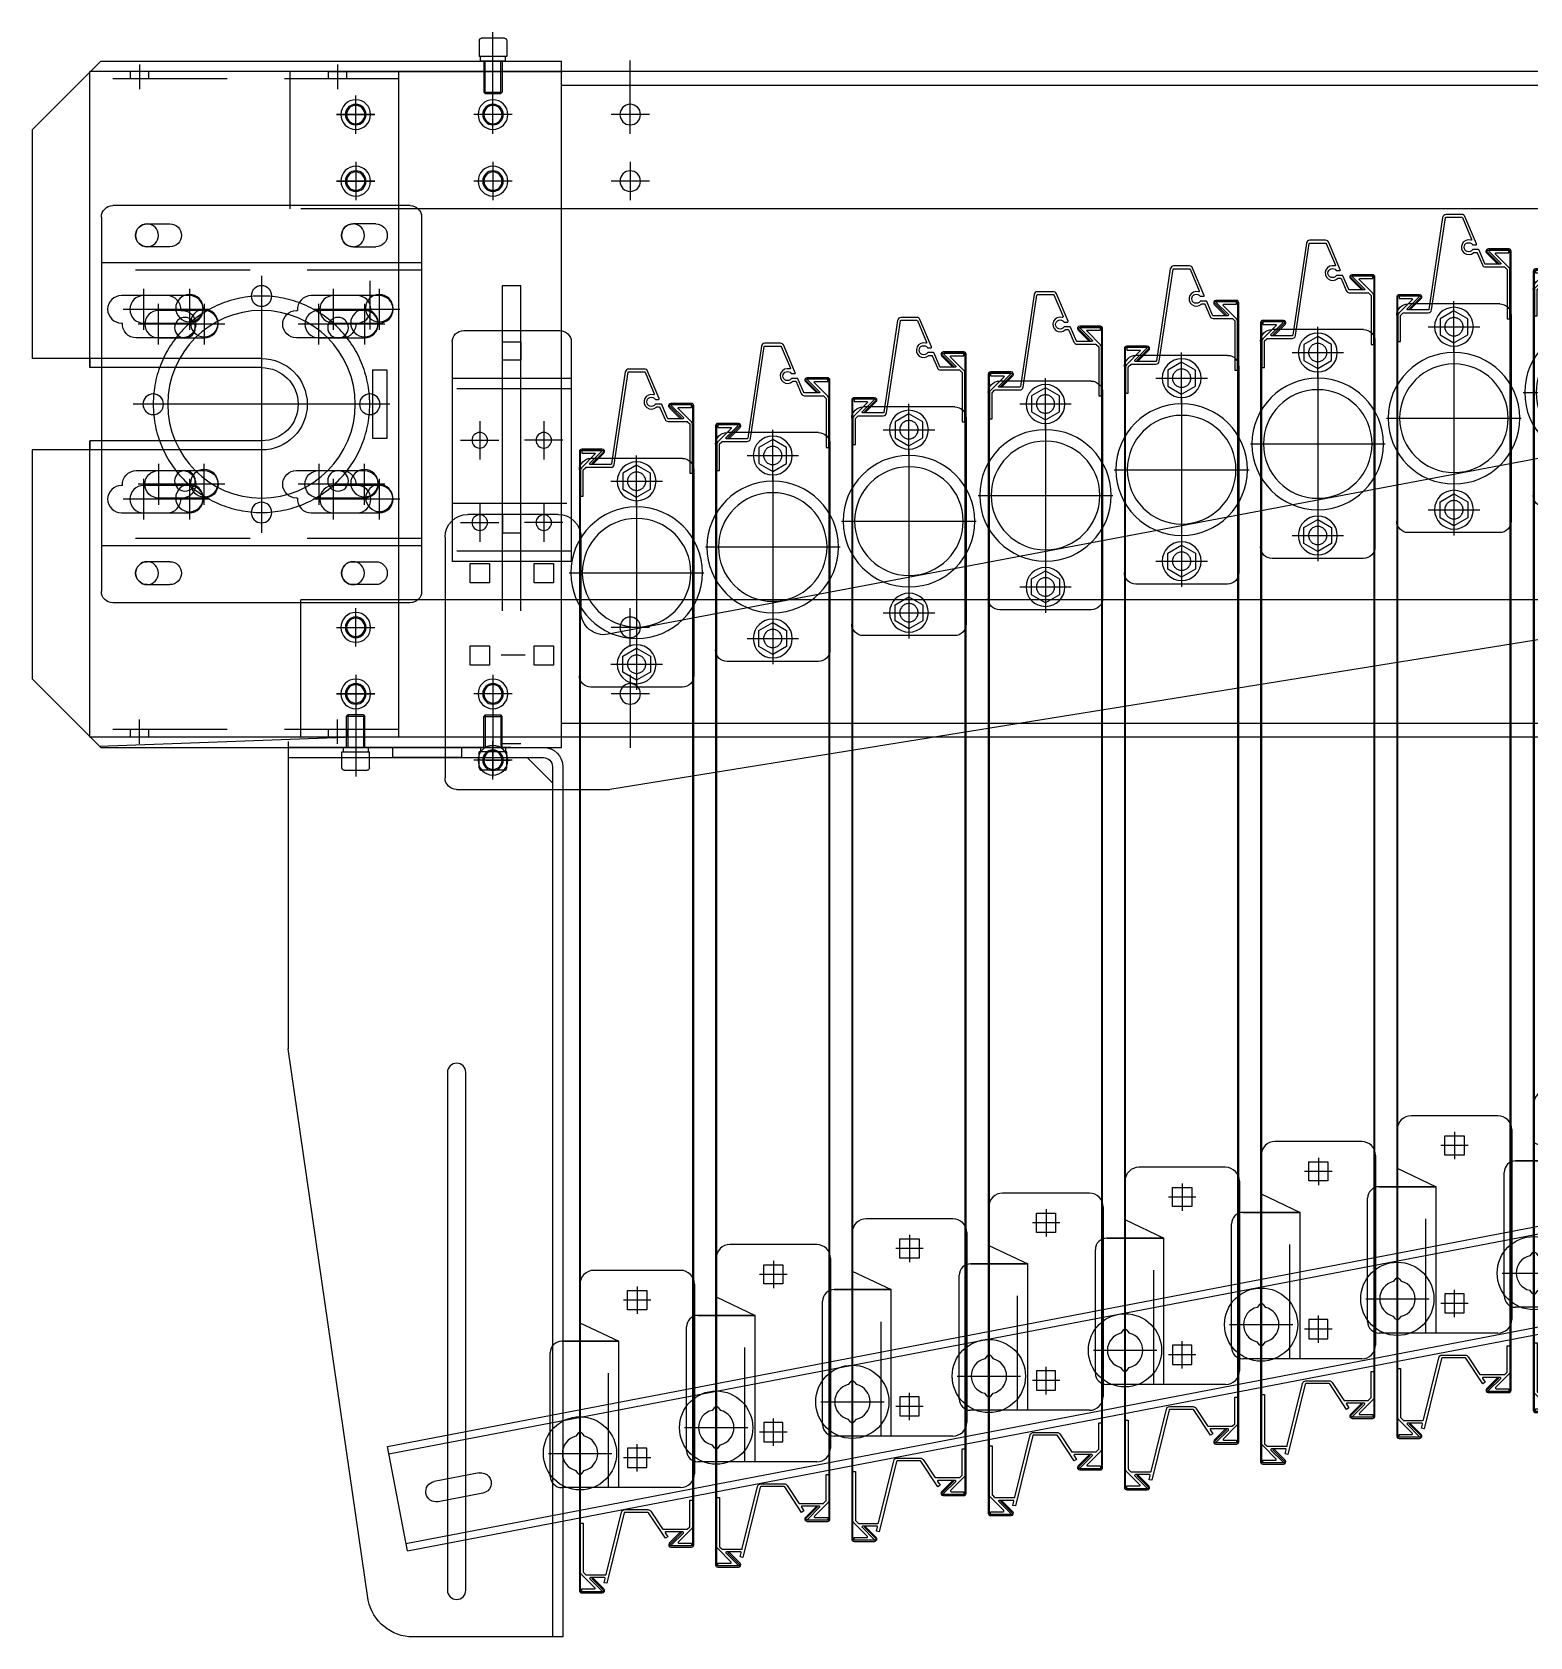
# Model space of a CAD drawing. Header units: millimetres. Extents: x 0 to 672800, y 0 to 118800.
# Drawn here: x 434867 to 435521, y 30435 to 31136 of the extents above; entities that cross this region are included whole.
import ezdxf

# ---------------------------------------------------------------- set-up
doc = ezdxf.new("R2010")
doc.units = ezdxf.units.MM
doc.header["$LTSCALE"] = 200
doc.linetypes.add('CENTER', pattern=[50.8, 31.75, -6.35, 6.35, -6.35])
doc.linetypes.add('HIDDEN', pattern=[0.375, 0.25, -0.125])
doc.layers.add('DOOR', color=6, linetype='Continuous')

# ---------------------------------------------------------------- blocks, each defined once
blk = doc.blocks.new('A$C14EC2336')
at = {"color": 8}
for p, q in [((1, 28.85), (11, 28.85)), ((0, 27.85), (0, 20.85)), ((12, 27.85), (12, 20.85)), ((0, 20.85), (12, 20.85)), ((0.51, 18.85), (0.51, 20.85)), ((0.51, 18.85), (11.49, 18.85)), ((2, 18.85), (2, 5.31)), ((2.6, 4.71), (2.6, 18.85)), ((9.4, 4.71), (9.4, 18.85)), ((10, 18.85), (10, 5.31)), ((11.49, 18.85), (11.49, 20.85)), ((10, 5.31), (2, 5.31)), ((2, 5.31), (2.6, 4.71)), ((9.4, 4.71), (2.6, 4.71)), ((9.4, 4.71), (10, 5.31))]:
    blk.add_line(p, q, dxfattribs=at)
at = {"color": 1, "linetype": 'CENTER'}
blk.add_line((6, 0), (6, 31.56), dxfattribs=at)
at = {"color": 8}
for centre, start, end in [((1, 27.85), 90, 180), ((11, 27.85), 0, 90)]:
    blk.add_arc(centre, 1, start, end, dxfattribs=at)
blk = doc.blocks.new('A$C4E5C320D')
at = {"color": 1, "linetype": 'CENTER'}
for p, q in [((8.91, 87.83), (8.91, 70)), ((28.91, 70), (28.91, 87.83)), ((78.91, 87.83), (78.91, 70)), ((98.91, 70), (98.91, 87.83)), ((0, 78.91), (37.83, 78.91)), ((70, 78.91), (107.83, 78.91)), ((8.91, 0), (8.91, 17.83)), ((28.91, 17.83), (28.91, 0)), ((78.91, 0), (78.91, 17.83)), ((98.91, 17.83), (98.91, 0)), ((0, 8.91), (37.83, 8.91)), ((70, 8.91), (107.83, 8.91))]:
    blk.add_line(p, q, dxfattribs=at)
at = {"color": 0}
for p, q in [((8.91, 78.91), (28.91, 78.91)), ((78.91, 78.91), (98.91, 78.91)), ((8.91, 8.91), (28.91, 8.91)), ((78.91, 8.91), (98.91, 8.91))]:
    blk.add_line(p, q, dxfattribs=at)
for points in [[(8.91, 72.91, -1), (8.91, 84.91), (28.91, 84.91, -1), (28.91, 72.91)], [(78.91, 72.91, -1), (78.91, 84.91), (98.91, 84.91, -1), (98.91, 72.91)], [(8.91, 14.91, 1), (8.91, 2.91), (28.91, 2.91, 1), (28.91, 14.91)], [(78.91, 14.91, 1), (78.91, 2.91), (98.91, 2.91, 1), (98.91, 14.91)]]:
    blk.add_lwpolyline(points, format="xyb", close=True, dxfattribs=at)
blk = doc.blocks.new('A$C76632EDF')
at = {"color": 1, "linetype": 'CENTER'}
for p, q in [((8.91, 100.83), (8.91, 83)), ((28.91, 83), (28.91, 100.83)), ((91.91, 100.83), (91.91, 83)), ((111.91, 83), (111.91, 100.83)), ((0, 91.91), (37.83, 91.91)), ((83, 91.91), (120.83, 91.91)), ((8.91, 17.83), (8.91, 0)), ((28.91, 0), (28.91, 17.83)), ((91.91, 17.83), (91.91, 0)), ((111.91, 0), (111.91, 17.83)), ((0, 8.91), (37.83, 8.91)), ((83, 8.91), (120.83, 8.91))]:
    blk.add_line(p, q, dxfattribs=at)
at = {"color": 0}
for p, q in [((8.91, 91.91), (28.91, 91.91)), ((91.91, 91.91), (111.91, 91.91)), ((8.91, 8.91), (28.91, 8.91)), ((91.91, 8.91), (111.91, 8.91))]:
    blk.add_line(p, q, dxfattribs=at)
for points in [[(8.91, 85.91, -1), (8.91, 97.91), (28.91, 97.91, -1), (28.91, 85.91)], [(91.91, 85.91, -1), (91.91, 97.91), (111.91, 97.91, -1), (111.91, 85.91)], [(8.91, 2.91, -1), (8.91, 14.91), (28.91, 14.91, -1), (28.91, 2.91)], [(91.91, 2.91, -1), (91.91, 14.91), (111.91, 14.91, -1), (111.91, 2.91)]]:
    blk.add_lwpolyline(points, format="xyb", close=True, dxfattribs=at)
blk = doc.blocks.new('A$C68BE6E9D')
for p, q in [((47, 101), (5, 101)), ((0, 96), (0, 0)), ((52, 96), (52, 0))]:
    blk.add_line(p, q)
at = {"color": 0}
for p, q in [((0, 80), (52, 80)), ((0, 0), (52, 0))]:
    blk.add_line(p, q, dxfattribs=at)
at = {"color": 6, "linetype": 'HIDDEN'}
for p, q in [((0, 75.5), (52, 75.5)), ((52, 25.5), (0, 25.5)), ((0, 4.5), (52, 4.5))]:
    blk.add_line(p, q, dxfattribs=at)
at = {"color": 1, "linetype": 'CENTER', "ltscale": 0.5}
for p, q in [((12, 61.39), (12, 44.61)), ((40, 61.39), (40, 44.61)), ((3.61, 53), (20.39, 53)), ((48.39, 53), (31.61, 53)), ((12, 25.39), (12, 8.61)), ((40, 25.39), (40, 8.61)), ((3.61, 17), (20.39, 17)), ((48.39, 17), (31.61, 17))]:
    blk.add_line(p, q, dxfattribs=at)
blk.add_lwpolyline([(22, 88), (30, 88), (30, 96), (22, 96)], close=True)
at = {"color": 6, "linetype": 'HIDDEN'}
blk.add_lwpolyline([(22, 20.5), (30, 20.5), (30, 12.5), (22, 12.5)], close=True, dxfattribs=at)
for centre in [(12, 53), (40, 53), (12, 17), (40, 17)]:
    blk.add_circle(centre, 3.4)
for centre, start, end in [((5, 96), 90, 180), ((47, 96), 0, 90)]:
    blk.add_arc(centre, 5, start, end)
blk = doc.blocks.new('*U82')
at = {"color": 0}
blk.add_circle((0, 0), 4.5, dxfattribs=at)
blk = doc.blocks.new('*U83')
at = {"color": 0, "linetype": 'ByBlock', "lineweight": -2, "transparency": 16777216}
blk.add_blockref('*U82', (21122.95, 18175.26), dxfattribs=at)
for p, rotation in [((21089.48, 18161.39), 45.00000000000001), ((21156.41, 18161.39), 314.9999999999999), ((21075.61, 18127.93), 90), ((21170.28, 18127.93), 270), ((21089.48, 18094.46), 135), ((21156.41, 18094.46), 225), ((21122.95, 18080.6), 180)]:
    blk.add_blockref('*U82', p, dxfattribs=dict(at, rotation=rotation))
blk = doc.blocks.new('A$C0A154013')
at = {"color": 0}
for p, q in [((0, 168.66), (0, 5)), ((5, 173.66), (135, 173.66)), ((140, 168.66), (140, 5)), ((20, 165.66), (30, 165.66)), ((120, 165.66), (110, 165.66)), ((30, 155.66), (20, 155.66)), ((110, 155.66), (120, 155.66)), ((0, 148.66), (140, 148.66)), ((0, 25), (140, 25)), ((30, 18), (20, 18)), ((110, 18), (120, 18)), ((20, 8), (30, 8)), ((120, 8), (110, 8)), ((5, 0), (135, 0))]:
    blk.add_line(p, q, dxfattribs=at)
at = {"color": 6, "linetype": 'HIDDEN'}
for p, q in [((0, 145.46), (140, 145.46)), ((0, 28.2), (140, 28.2))]:
    blk.add_line(p, q, dxfattribs=at)
at = {"color": 1, "linetype": 'CENTER', "ltscale": 0.5}
for p, q in [((70, 142.97), (70, 30.69)), ((13.86, 86.83), (126.14, 86.83))]:
    blk.add_line(p, q, dxfattribs=at)
blk.add_circle((70, 86.83), 47.33, dxfattribs=at)
at = {"color": 0}
blk.add_circle((70, 86.83), 41, dxfattribs=at)
for centre, start, end in [((5, 168.66), 90, 180), ((135, 168.66), 0, 90), ((20, 160.66), 90, 270), ((30, 160.66), 270, 90), ((110, 160.66), 90, 270), ((120, 160.66), 270, 90), ((20, 13), 90, 270), ((30, 13), 270, 90), ((110, 13), 90, 270), ((120, 13), 270, 90), ((5, 5), 180, 270), ((135, 5), 270, 0)]:
    blk.add_arc(centre, 5, start, end, dxfattribs=at)
blk.add_blockref('*U83', (-21052.95, -18041.1), dxfattribs=at)
blk = doc.blocks.new('A$C5F007834')
at = {"color": 1, "linetype": 'CENTER', "ltscale": 0.5}
for p, q in [((26.71, 296.94), (26.71, 286.25)), ((113.29, 296.94), (113.29, 286.25)), ((26.71, 0), (26.71, 10.69)), ((113.29, 0), (113.29, 10.69))]:
    blk.add_line(p, q, dxfattribs=at)
at = {"color": 0}
for p, q in [((0, 2.97), (0, 293.97)), ((135, 164.47), (135, 293.97)), ((135, 2.97), (135, 132.47))]:
    blk.add_line(p, q, dxfattribs=at)
for p, q in [((0, 293.97), (135, 293.97)), ((135, 168.47), (135, 164.47)), ((60, 164.47), (135, 164.47)), ((60, 132.47), (135, 132.47)), ((135, 132.47), (135, 128.47)), ((0, 2.97), (135, 2.97))]:
    blk.add_line(p, q)
at = {"color": 6, "linetype": 'HIDDEN'}
for p, q in [((0, 290.67), (135, 290.67)), ((22.71, 290.67), (22.71, 293.97)), ((30.71, 290.67), (30.71, 293.97)), ((109.29, 290.67), (109.29, 293.97)), ((117.29, 290.67), (117.29, 293.97)), ((0, 6.27), (135, 6.27)), ((22.71, 2.97), (22.71, 6.27)), ((30.71, 2.97), (30.71, 6.27)), ((109.29, 2.97), (109.29, 6.27)), ((117.29, 2.97), (117.29, 6.27))]:
    blk.add_line(p, q, dxfattribs=at)
at = {"color": 0}
for points in [[(18.76, 183.97), (18.24, 183.97, -1), (18.24, 195.97), (38.24, 195.97, -0.438866), (44.22, 189.47, -0.438866)], [(18.76, 183.97, 0.438866), (24.74, 177.47), (44.74, 177.47, 1), (44.74, 189.47), (44.22, 189.47)], [(95.26, 189.47), (94.74, 189.47, 1), (94.74, 177.47), (114.74, 177.47, 0.438866), (120.72, 183.97, 0.438866)], [(95.26, 189.47, -0.438866), (101.24, 195.97), (121.24, 195.97, -1), (121.24, 183.97), (120.72, 183.97)], [(44.22, 107.47), (44.74, 107.47, 1), (44.74, 119.47), (24.74, 119.47, 0.438866), (18.76, 112.97, 0.438866)], [(120.72, 112.97, 0.438866), (114.74, 119.47), (94.74, 119.47, 1), (94.74, 107.47), (95.26, 107.47)], [(44.22, 107.47, -0.438866), (38.24, 100.97), (18.24, 100.97, -1), (18.24, 112.97), (18.76, 112.97)], [(120.72, 112.97), (121.24, 112.97, -1), (121.24, 100.97), (101.24, 100.97, -0.438866), (95.26, 107.47, -0.438866)]]:
    blk.add_lwpolyline(points, format="xyb", dxfattribs=at)
blk.add_lwpolyline([(5.27, 133.47), (11.27, 133.47), (11.27, 163.47), (5.27, 163.47)], close=True, dxfattribs=at)
blk.add_arc((60, 148.47), 16, 90, 270)
blk = doc.blocks.new('A$C44ED1B0F')
at = {"color": 8}
for p, q in [((9.46, 101.25), (49.46, 101.25)), ((4.46, 96.25), (4.46, 6.25)), ((54.46, 96.25), (54.46, 6.25)), ((9.46, 1.25), (49.46, 1.25))]:
    blk.add_line(p, q, dxfattribs=at)
at = {"color": 1, "linetype": 'CENTER'}
for p, q in [((29.46, 80), (29.46, 102.5)), ((40.7, 91.25), (18.21, 91.25)), ((29.46, 82.7), (29.46, 19.79)), ((58.91, 51.25), (0, 51.25)), ((29.46, 22.5), (29.46, 0)), ((40.7, 11.25), (18.21, 11.25))]:
    blk.add_line(p, q, dxfattribs=at)
at = {"color": 8}
for points in [[(29.46, 98.25), (35.52, 94.75), (35.52, 87.75), (29.46, 84.25), (23.39, 87.75), (23.39, 94.75)], [(29.46, 4.25), (35.52, 7.75), (35.52, 14.75), (29.46, 18.25), (23.39, 14.75), (23.39, 7.75)]]:
    blk.add_lwpolyline(points, close=True, dxfattribs=at)
for centre, radius in [((29.46, 91.25), 8.5), ((29.46, 51.25), 28.75), ((29.46, 11.25), 8.5)]:
    blk.add_circle(centre, radius, dxfattribs=at)
at = {"color": 8, "linetype": 'HIDDEN'}
for centre in [(29.46, 91.25), (29.46, 11.25)]:
    blk.add_circle(centre, 4, dxfattribs=at)
at = {"color": 6}
blk.add_circle((29.46, 51.25), 23.75, dxfattribs=at)
at = {"color": 8}
for centre, start, end in [((9.46, 96.25), 90, 180), ((49.46, 96.25), 0, 90), ((9.46, 6.25), 180, 270), ((49.46, 6.25), 270, 0)]:
    blk.add_arc(centre, 5, start, end, dxfattribs=at)
blk = doc.blocks.new('A1')
at = {"color": 251}
for p, q in [((581355.93, 63317.95), (581317.93, 63317.95)), ((581311.93, 63311.95), (581311.93, 63295.07)), ((581361.93, 63311.95), (581361.93, 63228.99)), ((581311.93, 63295.07), (581328.97, 63286.99)), ((581303.97, 63286.99), (581328.97, 63286.99)), ((581328.97, 63286.99), (581303.97, 63286.99)), ((581328.97, 63222.99), (581328.97, 63286.99)), ((581298.97, 63227.99), (581298.97, 63281.99)), ((581311.2, 63246.75), (581310.16, 63245.47)), ((581312.75, 63246.75), (581313.79, 63245.47)), ((581311.2, 63229.14), (581310.16, 63230.42)), ((581312.75, 63229.14), (581313.79, 63230.42)), ((581355.93, 63222.99), (581303.97, 63222.99))]:
    blk.add_line(p, q, dxfattribs=at)
at = {"color": 251, "linetype": 'CENTER'}
for p, q in [((581336.93, 63310.93), (581336.93, 63298.96)), ((581342.92, 63304.95), (581330.95, 63304.95)), ((581311.97, 63251.8), (581311.97, 63224.09)), ((581298.12, 63237.95), (581325.82, 63237.95)), ((581336.93, 63229.96), (581336.93, 63241.93)), ((581342.92, 63235.95), (581330.95, 63235.95))]:
    blk.add_line(p, q, dxfattribs=at)
at = {"color": 251, "linetype": 'HIDDEN'}
blk.add_line((581324.47, 63222.99), (581324.47, 63286.99), dxfattribs=at)
at = {"color": 251}
blk.add_lwpolyline([(581322.63, 63670.29), (581316.46, 63670.29, -0.668179), (581316.24, 63670.8), (581321.38, 63675.93, 0.668179), (581321.17, 63676.45), (581312.68, 63676.45), (581312.68, 63675.25), (581318.27, 63675.25, -0.668179), (581318.48, 63674.73), (581312.62, 63668.87, 0.198912), (581312.18, 63667.81), (581312.18, 63656.45), (581313.38, 63656.45), (581313.38, 63667.81, -0.198912), (581313.47, 63668.02), (581314.42, 63668.98, -0.198912), (581314.64, 63669.07), (581325.45, 63669.07, 0.371506), (581326.93, 63670.34), (581332.93, 63710.57, -0.371506), (581333.22, 63710.82), (581340.12, 63710.82, -0.301528), (581340.39, 63710.64), (581344.39, 63701.17, -0.631923), (581344.03, 63700.77, 1.723535), (581345.32, 63695.36, -0.19091), (581345.53, 63695.45), (581346.61, 63695.45, -0.301528), (581346.88, 63695.26), (581349.1, 63690, 0.301528), (581350.48, 63689.09), (581358.71, 63689.09, -0.198912), (581358.92, 63689), (581359.9, 63688.02, -0.198912), (581359.98, 63687.81), (581359.98, 63666.45), (581361.18, 63666.45), (581361.18, 63687.81, 0.198912), (581360.74, 63688.87), (581354.88, 63694.73, -0.668179), (581355.1, 63695.25), (581360.68, 63695.25), (581360.68, 63696.45), (581352.2, 63696.45, 0.668179), (581351.99, 63695.93), (581357.12, 63690.8, -0.668179), (581356.91, 63690.29), (581350.48, 63690.29, -0.301528), (581350.21, 63690.47), (581347.68, 63696.46, 0.301528), (581347.4, 63696.65), (581344.99, 63696.65, 0.24035), (581344.75, 63696.52, -3.083054), (581344.75, 63698.87, 0.24035), (581344.99, 63698.75), (581346.26, 63698.75, 0.536655), (581346.54, 63699.16), (581341.5, 63711.11, 0.301528), (581340.12, 63712.02), (581333.22, 63712.02, 0.371506), (581331.74, 63710.74), (581325.75, 63670.54, -0.371506), (581325.45, 63670.29), (581316.46, 63670.29)], format="xyb", dxfattribs=at)
for points in [[(581361.18, 63197.95, -0.414214), (581360.68, 63197.45), (581351.68, 63197.45, -0.668179), (581351.33, 63198.3), (581356.28, 63203.25), (581355.92, 63203.6), (581350.97, 63198.65, 0.668179), (581351.68, 63196.95), (581360.68, 63196.95, 0.414214), (581361.68, 63197.95), (581361.68, 63695.95, 0.414214), (581360.68, 63696.95), (581351.68, 63696.95, 0.668179), (581350.97, 63695.24), (581355.92, 63690.29), (581356.28, 63690.64), (581351.33, 63695.59, -0.668179), (581351.68, 63696.45), (581360.68, 63696.45, -0.414214), (581361.18, 63695.95)], [(581312.18, 63675.95, -0.414214), (581312.68, 63676.45), (581321.69, 63676.45, -0.668179), (581322.04, 63675.59), (581317.09, 63670.64), (581317.45, 63670.29), (581322.4, 63675.24, 0.668179), (581321.69, 63676.95), (581312.68, 63676.95, 0.414214), (581311.68, 63675.95), (581311.68, 63177.95, 0.414214), (581312.68, 63176.95), (581321.69, 63176.95, 0.668179), (581322.4, 63178.65), (581317.45, 63183.6), (581317.09, 63183.25), (581322.04, 63178.3, -0.668179), (581321.69, 63177.45), (581312.68, 63177.45, -0.414214), (581312.18, 63177.95)], [(581323.07, 63184.81, 0.345474), (581323.36, 63185.03), (581330.01, 63212.2, -0.343513), (581331.47, 63213.34), (581341.66, 63213.34, -0.252188), (581342.92, 63212.66), (581348.01, 63204.94, 0.252188), (581348.26, 63204.81), (581358.71, 63204.81, 0.198912), (581358.92, 63204.89), (581359.9, 63205.87, 0.198912), (581359.98, 63206.08), (581359.98, 63217.45), (581361.18, 63217.45), (581361.18, 63206.08, -0.198912), (581360.74, 63205.02), (581354.88, 63199.16, 0.668179), (581355.1, 63198.65), (581360.68, 63198.65), (581360.68, 63197.45), (581352.2, 63197.45, -0.668179), (581351.99, 63197.96), (581357.12, 63203.09, 0.668179), (581356.91, 63203.61), (581349.44, 63203.61, 0.597204), (581349.19, 63203.14), (581350.27, 63201.5), (581349.27, 63200.84), (581341.91, 63212, 0.252188), (581341.66, 63212.14), (581331.5, 63212.14, 0.345282), (581331.21, 63211.91), (581323.65, 63181.15), (581322.46, 63181.38), (581322.92, 63183.23, 0.486465), (581322.63, 63183.61), (581316.46, 63183.61, 0.668179), (581316.24, 63183.09), (581321.38, 63177.96, -0.668179), (581321.17, 63177.45), (581312.68, 63177.45), (581312.68, 63178.65), (581318.27, 63178.65, 0.668179), (581318.48, 63179.16), (581312.62, 63185.02, -0.198912), (581312.18, 63186.08), (581312.18, 63207.45), (581313.38, 63207.45), (581313.38, 63186.08, 0.198912), (581313.47, 63185.87), (581314.44, 63184.89, 0.198912), (581314.66, 63184.81)]]:
    blk.add_lwpolyline(points, format="xyb", close=True, dxfattribs=at)
for points in [[(581341.13, 63300.75), (581332.73, 63300.75), (581332.73, 63309.15), (581341.13, 63309.15)], [(581341.13, 63240.19), (581332.73, 63240.19), (581332.73, 63231.79), (581341.13, 63231.79)]]:
    blk.add_lwpolyline(points, close=True, dxfattribs=at)
blk.add_circle((581311.93, 63237.95), 16, dxfattribs=at)
for centre, radius, start, end in [((581317.93, 63311.95), 6, 90, 180), ((581355.93, 63311.95), 6, 0, 90), ((581303.97, 63281.99), 5, 90, 180), ((581311.97, 63237.95), 7.75, 103.5218, 256.4782), ((581311.97, 63246.12), 1, 39.2885, 140.7115), ((581311.97, 63237.95), 7.75, 283.5218, 76.4782), ((581303.97, 63227.99), 5, 180, 270), ((581311.97, 63229.77), 1, 219.2885, 320.7115), ((581355.93, 63228.99), 6, 270, 0)]:
    blk.add_arc(centre, radius, start, end, dxfattribs=at)
at = {"color": 251, "extrusion": (0, 0, -1), "zscale": -1}
blk.add_blockref('A$C44ED1B0F', (-581366.14, 63571.7), dxfattribs=at)
blk = doc.blocks.new('디펜스도어H4')
at = {"layer": 'DOOR', "color": 8, "ltscale": 0.5}
for p, q in [((311.67, 559.34, 8.49), (311.67, 576.12, 8.49)), ((371.67, 559.34, 8.49), (371.67, 576.12, 8.49)), ((311.67, 544.1, 8.49), (311.67, 560.88, 8.49)), ((371.67, 544.1, 8.49), (371.67, 560.88, 8.49)), ((371.67, 544.1, 8.49), (371.67, 560.88, 8.49)), ((431.66, 544.1, 8.49), (431.66, 560.88, 8.49)), ((431.67, 544.1, 8.49), (431.67, 560.88, 8.49)), ((303.28, 552.49, 8.49), (320.06, 552.49, 8.49)), ((363.28, 552.49, 8.49), (380.06, 552.49, 8.49)), ((363.28, 552.49, 8.49), (380.06, 552.49, 8.49)), ((423.27, 552.49, 8.49), (440.05, 552.49, 8.49)), ((440.06, 552.49, 8.49), (423.28, 552.49, 8.49)), ((311.67, 531.78, 8.49), (311.67, 515, 8.49)), ((371.67, 531.78, 8.49), (371.67, 515, 8.49)), ((371.67, 531.78, 8.49), (371.67, 515, 8.49)), ((431.66, 531.78, 8.49), (431.66, 515, 8.49)), ((431.67, 531.78, 8.49), (431.67, 515, 8.49)), ((303.28, 523.39, 8.49), (320.06, 523.39, 8.49)), ((363.28, 523.39, 8.49), (380.06, 523.39, 8.49)), ((363.28, 523.39, 8.49), (380.06, 523.39, 8.49)), ((423.27, 523.39, 8.49), (440.05, 523.39, 8.49)), ((440.06, 523.39, 8.49), (423.28, 523.39, 8.49)), ((311.67, 319.91, 8.49), (311.67, 336.69, 8.49)), ((431.66, 319.91, 8.49), (431.66, 336.69, 8.49)), ((431.67, 319.91, 8.49), (431.67, 336.69, 8.49)), ((303.28, 328.3, 8.49), (320.06, 328.3, 8.49)), ((440.06, 328.3, 8.49), (423.28, 328.3, 8.49)), ((311.67, 307.6, 8.49), (311.67, 290.82, 8.49)), ((371.67, 307.6, 8.49), (371.67, 290.82, 8.49)), ((371.67, 307.6, 8.49), (371.67, 290.82, 8.49)), ((371.67, 307.6, 8.49), (371.67, 290.82, 8.49)), ((431.66, 307.6, 8.49), (431.66, 290.82, 8.49)), ((431.67, 307.6, 8.49), (431.67, 290.82, 8.49)), ((303.28, 299.21, 8.49), (320.06, 299.21, 8.49)), ((363.28, 299.21, 8.49), (380.06, 299.21, 8.49)), ((363.28, 299.21, 8.49), (380.06, 299.21, 8.49)), ((363.28, 299.21, 8.49), (380.06, 299.21, 8.49)), ((423.27, 299.21, 8.49), (440.05, 299.21, 8.49)), ((440.06, 299.21, 8.49), (423.28, 299.21, 8.49)), ((311.67, 292.35, 8.49), (311.67, 275.58, 8.49)), ((371.67, 292.35, 8.49), (371.67, 275.58, 8.49)), ((371.67, 261.82, 8.49), (371.67, 278.6, 8.49)), ((371.67, 261.82, 8.49), (371.67, 278.6, 8.49)), ((371.67, 261.82, 8.49), (371.67, 278.6, 8.49)), ((363.28, 270.21, 8.49), (380.06, 270.21, 8.49)), ((363.28, 270.21, 8.49), (380.06, 270.21, 8.49)), ((363.28, 270.21, 8.49), (380.06, 270.21, 8.49))]:
    blk.add_line(p, q, dxfattribs=at)
at = {"layer": 'DOOR', "color": 8}
for p, q in [((341.67, 275.85, 8.49), (341.67, 575.85, 8.49)), ((543.11, 575.85, 8.49), (341.67, 575.85, 8.49)), ((543.11, 575.85, 8.49), (573.11, 545.85, 8.49)), ((-320.7, 571.35, 8.49), (341.67, 571.35, 8.49)), ((443.89, 571.35, 8.49), (341.26, 571.35, 8.49)), ((341.26, 571.35, 8.49), (547.61, 571.35, 8.49)), ((460.26, 511.35, 8.49), (460.26, 571.35, 8.49)), ((341.67, 565.35, 8.49), (-439.7, 565.35, 8.49)), ((573.11, 545.85, 8.49), (573.11, 445.85, 8.49)), ((-320.7, 511.35, 8.49), (341.67, 511.35, 8.49)), ((341.26, 511.35, 8.49), (455.67, 511.35, 8.49)), ((-519.33, 484.15, 8.49), (321.32, 325.27, 8.49)), ((359.45, 335.49, 8.49), (359.45, 477.81, 8.49)), ((367.45, 477.81, 8.49), (359.45, 477.81, 8.49)), ((367.45, 335.49, 8.49), (367.45, 477.81, 8.49)), ((425.36, 458.51, 8.49), (425.36, 479.81, 8.49)), ((472.85, 445.85, 8.49), (573.11, 445.85, 8.49)), ((472.85, 405.85, 8.49), (573.11, 405.85, 8.49)), ((573.11, 405.85, 8.49), (573.11, 305.85, 8.49)), ((-464.94, 384, 8.49), (320.56, 257.48, 8.49)), ((343.18, 377.71, 8.49), (382.61, 377.71, 8.49)), ((333.18, 335.1, 8.49), (333.18, 367.71, 8.49)), ((392.61, 367.71, 8.49), (392.61, 262.48, 8.49)), ((-320.7, 340.35, 8.49), (341.67, 340.35, 8.49)), ((341.26, 340.35, 8.49), (455.67, 340.35, 8.49)), ((455.67, 280.35, 8.49), (455.67, 340.35, 8.49)), ((357.64, 316.1, 8.49), (368.14, 316.1, 8.49)), ((573.11, 305.85, 8.49), (543.11, 275.85, 8.49)), ((341.67, 286.35, 8.49), (-439.7, 286.35, 8.49)), ((-320.7, 280.35, 8.49), (341.67, 280.35, 8.49)), ((341.26, 280.35, 8.49), (543.11, 280.35, 8.49)), ((543.11, 275.85, 8.49), (341.67, 275.85, 8.49)), ((359.45, 277.4, 8.49), (367.45, 277.4, 8.49)), ((363.93, 275.81, 8.49), (461.26, 275.81, 8.49)), ((392.9, 275.85, 8.49), (422.9, 275.85, 8.49)), ((543.59, 276.32, 8.49), (436.36, 280.35, 8.49)), ((461.26, 278.35, 8.49), (461.26, 144.01, 8.49)), ((341.15, 267.35, 8.49), (341.15, -113.07, 8.49)), ((345.65, 260.27, 8.49), (356.72, 271.35, 8.49)), ((345.65, 267.35, 8.49), (345.65, -113.07, 8.49)), ((461.26, 271.35, 8.49), (349.65, 271.35, 8.49)), ((374.66, 270.24, 8.49), (364.16, 270.24, 8.49)), ((387.61, 257.48, 8.49), (320.56, 257.48, 8.49)), ((426.22, -97.03, 8.49), (461.26, 144.01, 8.49)), ((417.21, -33.01, 8.49), (-430.59, 129.3, 8.49)), ((417.81, -29.87, 8.49), (-429.99, 132.45, 8.49)), ((409.09, -75.44, 8.49), (-438.66, 86.87, 8.49)), ((409.69, -72.29, 8.49), (-438.06, 90.01, 8.49)), ((409.09, -75.44, 8.49), (417.81, -29.87, 8.49)), ((377.73, -41.39, 8.49), (397.38, -45.12, 8.49)), ((376.05, -50.23, 8.49), (395.69, -53.97, 8.49)), ((341.15, -113.07, 8.49), (406.61, -113.07, 8.49))]:
    blk.add_line(p, q, dxfattribs=at)
at = {"layer": 'DOOR', "color": 8, "elevation": 8.49}
for points in [[(345.2, 347.77), (353.7, 347.77), (353.7, 356.27), (345.2, 356.27)], [(373.2, 347.77), (381.7, 347.77), (381.7, 356.27), (373.2, 356.27)], [(345.2, 311.77), (353.7, 311.77), (353.7, 320.27), (345.2, 320.27)], [(373.2, 311.77), (381.7, 311.77), (381.7, 320.27), (373.2, 320.27)]]:
    blk.add_lwpolyline(points, close=True, dxfattribs=at)
blk.add_lwpolyline([(385.4, 275.81), (385.4, 271.35), (415.4, 271.35), (415.4, 275.81)], dxfattribs=at)
blk.add_lwpolyline([(383.57, 133.73, -1), (391.57, 133.73), (391.57, -92.67, -1), (383.57, -92.67)], format="xyb", close=True, dxfattribs=at)
at = {"layer": 'DOOR', "color": 8}
for centre, radius in [((311.67, 552.49, 8.49), 4.5), ((371.67, 552.49, 8.49), 6.5), ((371.67, 552.49, 8.49), 4.5), ((431.67, 552.49, 8.49), 6.5), ((431.66, 552.49, 8.49), 4.5), ((311.67, 523.39, 8.49), 4.5), ((371.67, 523.39, 8.49), 6.5), ((371.67, 523.39, 8.49), 4.5), ((431.67, 523.39, 8.49), 6.5), ((431.66, 523.39, 8.49), 4.5), ((432.85, 499.68, 8.49), 5), ((522.85, 499.68, 8.49), 5), ((421.35, 467.85, 8.49), 6), ((504.35, 467.85, 8.49), 6), ((427.85, 461.35, 8.49), 6), ((497.85, 461.35, 8.49), 6), ((427.85, 391.35, 8.49), 6), ((497.85, 391.35, 8.49), 6), ((421.35, 384.85, 8.49), 5.95), ((504.35, 384.85, 8.49), 6), ((432.85, 352.01, 8.49), 5), ((522.85, 352.01, 8.49), 5), ((311.67, 328.3, 8.49), 4.5), ((431.67, 328.3, 8.49), 6.5), ((431.66, 328.3, 8.49), 4.5), ((311.67, 299.21, 8.49), 4.5), ((371.67, 299.21, 8.49), 6.5), ((371.67, 299.21, 8.49), 4.5), ((371.67, 299.21, 8.49), 4.5), ((431.67, 299.21, 8.49), 6.5), ((431.66, 299.21, 8.49), 4.5), ((371.67, 270.21, 8.49), 6.5), ((371.67, 270.21, 8.49), 4.5), ((371.67, 270.21, 8.49), 4.5)]:
    blk.add_circle(centre, radius, dxfattribs=at)
at = {"layer": 'DOOR', "color": 8, "ltscale": 0.5}
for centre in [(371.67, 552.49, 8.49), (431.67, 552.49, 8.49), (371.67, 523.39, 8.49), (431.67, 523.39, 8.49), (431.67, 328.3, 8.49), (371.67, 299.21, 8.49), (431.67, 299.21, 8.49), (371.67, 270.21, 8.49)]:
    blk.add_circle(centre, 4, dxfattribs=at)
at = {"layer": 'DOOR', "color": 8}
for centre, radius, start, end in [((472.85, 425.85, 8.49), 20, 90, 270), ((343.18, 367.71, 8.49), 10, 90, 180), ((382.61, 367.71, 8.49), 10, 0, 90), ((323.18, 335.1, 8.49), 10, 259.29774, 0), ((349.65, 267.35, 8.49), 8.5, 90, 180), ((349.65, 267.35, 8.49), 4, 90, 180), ((387.61, 262.48, 8.49), 5, 270, 0), ((376.89, -45.81, 8.49), 4.5, 79.228, 259.228), ((396.53, -49.54, 8.49), 4.5, 259.228, 79.228), ((406.61, -93.07, 8.49), 20, 270, 348.57179)]:
    blk.add_arc(centre, radius, start, end, dxfattribs=at)
for name, p in [('A$C14EC2336', (365.67, 556.99, 8.49)), ('A$C5F007834', (412.85, 277.38, 8.49)), ('A$C0A154013', (402.85, 339.01, 8.49)), ('A$C76632EDF', (412.44, 375.43, 8.49)), ('A$C4E5C320D', (418.94, 381.93, 8.49)), ('A$C68BE6E9D', (337.45, 357.11, 8.49))]:
    blk.add_blockref(name, p, dxfattribs=at)
at = {"layer": 'DOOR', "color": 8, "xscale": -1}
for p in [(581228.64, -63191.96), (581288.31, -63203.22), (581347.83, -63214.48), (581407.34, -63225.72), (581466.86, -63236.98), (581526.53, -63248.24), (581586.05, -63259.51), (581645.57, -63270.77)]:
    blk.add_blockref('A1', p, dxfattribs=at)
at = {"layer": 'DOOR', "color": 8, "xscale": -1, "rotation": 180}
blk.add_blockref('A$C14EC2336', (365.67, 294.7, 8.49), dxfattribs=at)
at = {"layer": 'DOOR', "color": 8, "rotation": 180}
blk.add_blockref('A$C14EC2336', (437.67, 294.7, 8.49), dxfattribs=at)

msp = doc.modelspace()

# ---------------------------------------------------------------- block references
at = {"xscale": -1}
msp.add_blockref('디펜스도어H4', (435439.68, 30547.79, -8.49), dxfattribs=at)

doc.saveas('drawing.dxf')
